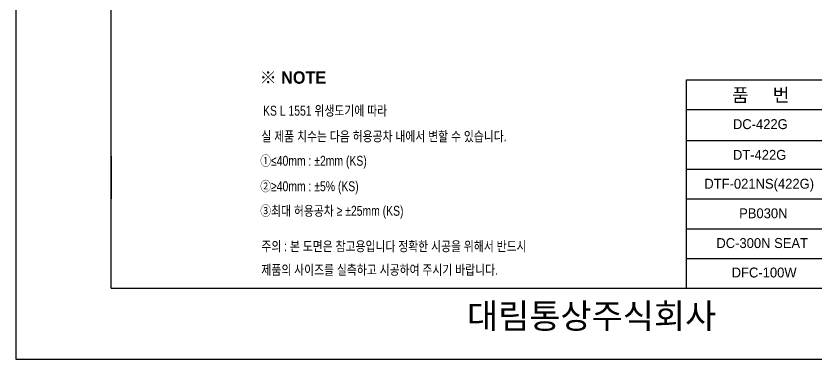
# Model space of a CAD drawing. Extents: x 63725 to 66151, y 58153 to 61583.
# Drawn here: x 63725 to 65337, y 58153 to 58844 of the extents above; entities that cross this region are included whole.
import ezdxf
from ezdxf.lldxf.tags import DXFTag

# ---------------------------------------------------------------- set-up
doc = ezdxf.new("R2010")
doc.units = 0
doc.header["$MEASUREMENT"] = 0
doc.layers.get('0').update_dxf_attribs({"linetype": 'CONTINUOUS'})
for name, color, linetype in [('2', 2, 'CONTINUOUS'), ('Dim', 4, 'CONTINUOUS'), ('LINE', 7, 'CONTINUOUS'), ('YA', 7, 'CONTINUOUS')]:
    doc.layers.add(name, color=color, linetype=linetype)
doc.styles.add('MtXpl_', font='')
doc.styles.add('굴림', font='', dxfattribs={"height": 3.2})
doc.styles.add('스타일1', font='txt.shx', dxfattribs={"bigfont": 'ghs.shx'})
doc.styles.get('MtXpl_').set_extended_font_data('Gulim', bold=True)
doc.styles.get('굴림').set_extended_font_data('Gulim')
tags = doc.linetypes.add('Amconstr', pattern=[9999, 9999, 0]).pattern_tags.tags
tags[6:7] = [DXFTag(74, 4), DXFTag(75, 0), DXFTag(340, '0'), DXFTag(46, 1.0), DXFTag(50, 0.0), DXFTag(44, 0.0), DXFTag(45, 0.0)]
tags[4:5] = [DXFTag(74, 4), DXFTag(75, 0), DXFTag(340, '0'), DXFTag(46, 1.0), DXFTag(50, 0.0), DXFTag(44, 0.0), DXFTag(45, 0.0)]

msp = doc.modelspace()

# ---------------------------------------------------------------- linework, layer by layer
at = {"layer": 'Dim', "color": 0}
for p, q in [((65076.04048, 58715.4133), (65992.54768, 58715.4133)), ((65076.04048, 58655.41335), (65992.54768, 58655.41335)), ((65076.04048, 58593.60242), (65992.54768, 58593.60242)), ((65076.04055, 58535.4133), (65992.54775, 58535.4133)), ((65076.04055, 58475.4133), (65992.54775, 58475.4133)), ((65076.04055, 58415.4133), (65992.54775, 58415.4133))]:
    msp.add_line(p, q, dxfattribs=at)
at = {"layer": 'LINE', "linetype": 'Amconstr'}
msp.add_line((65004.04055, 58295.4133), (65076.04055, 58295.4133), dxfattribs=at)
at = {"layer": 'YA', "color": 7}
for p, q in [((63916.54775, 58295.4133), (63916.54775, 60393.2281)), ((65076.04055, 58295.4133), (65076.04055, 58715.4133)), ((63916.54775, 58561.9309), (63916.54775, 58475.4133)), ((65076.04055, 58355.4133), (65992.54775, 58355.4133)), ((63916.54775, 58295.4133), (65004.04055, 58295.4133)), ((63988.54775, 58295.4133), (65004.04055, 58295.4133)), ((65076.04055, 58295.4133), (65992.54775, 58295.4133))]:
    msp.add_line(p, q, dxfattribs=at)
at = {"layer": 'YA', "color": 0}
msp.add_lwpolyline([(63725.1815, 58152.9346), (66150.6815, 58152.9346), (66150.6815, 61583.2846), (63725.1815, 61583.2846)], close=True, dxfattribs=at)

# ---------------------------------------------------------------- texts
at = {"color": 3, "style": '굴림', "width": 0.8}
for s, p in [('KS L 1551 위생도기에 따라', (64222.81248, 58643.37546)), ('실 제품 치수는 다음 허용공차 내에서 변할 수 있습니다.', (64219.41908, 58591.68622)), ('①≤40mm : ±2mm (KS)', (64217.1398, 58542.36778)), ('②≥40mm : ±5%%% (KS)', (64217.1398, 58491.07192)), ('③최대 허용공차 ≥ ±25mm (KS)', (64217.1398, 58441.58579))]:
    msp.add_text(s, height=20, dxfattribs=at).set_placement(p)
at = {"color": 1, "style": '굴림', "width": 0.8}
for s, p in [('주의 : 본 도면은 참고용입니다 정확한 시공을 위해서 반드시', (64219.41908, 58370.11)), ('제품의 사이즈를 실측하고 시공하여 주시기 바랍니다.', (64219.41908, 58322.6985))]:
    msp.add_text(s, height=20, dxfattribs=at).set_placement(p)
at = {"layer": '2', "style": 'MtXpl_'}
msp.add_text('※ NOTE', height=25, dxfattribs=at).set_placement((64216.02983, 58707.67365))
at = {"layer": 'Dim', "color": 0, "insert": (65167.3913, 58698.25039), "char_height": 26.7463, "attachment_point": 1, "style": '스타일1'}
msp.add_mtext('{\\fGulim|b0|i0|c129|p50;품     번}', dxfattribs=at)
at = {"layer": 'Dim', "color": 0, "attachment_point": 1, "style": '스타일1'}
for s, insert, char_height, width in [('{\\fGulim|b0|i0|c129|p50;DC-422G}', (65169.24318, 58636.22893), 20, 146.9999885), ('{\\fGulim|b0|i0|c129|p50;DT-422G}', (65169.24318, 58574.31073), 20, 146.9999885), ('{\\fGulim|b0|i0|c129|p50;DTF-021NS(422G)}', (65111.72288, 58516.14968), 20, 146.9999885), ('{\\fGulim|b0|i0|c129|p50;PB030N }', (65181.76655, 58456.54425), 20, 220.8769606), ('{\\fGulim|b0|i0|c129|p50;DC-300N SEAT}', (65135.95781, 58396.54425), 20, 220.8769606), ('{\\fGulim|b0|i0|c129|p50;DFC-100W}', (65166.77643, 58337.21886), 20, 146.9999885), ('{\\fGulim|b0|i0|c129|p50;       대림통상주식회사\\P}', (64506.49913, 58264.60236), 50, 1090)]:
    msp.add_mtext(s, dxfattribs=dict(at, insert=insert, char_height=char_height, width=width))

doc.saveas('drawing.dxf')
